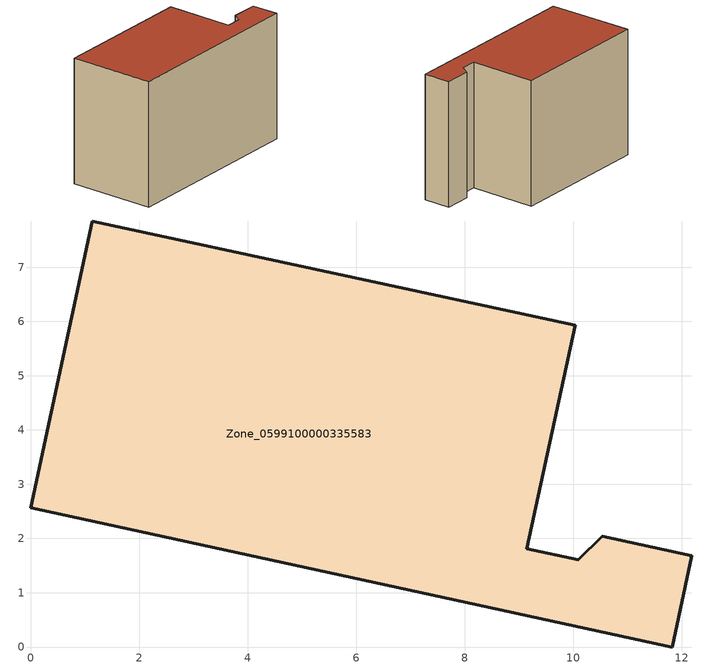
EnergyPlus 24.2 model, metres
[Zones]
Zone_0599100000335583
 floor ground (C_G): 0,2.57 1.13,7.85 10.03,5.93 9.14,1.81 10.09,1.61 10.53,2.04 12.18,1.68 11.82,0 z0
 wall outside (C_F): 1.13,7.85 0,2.57 11.82,0 12.18,1.68 10.53,2.04 10.09,1.61 9.14,1.81 10.03,5.93 1.13,7.85 z0:7.93
 roof outside (C_R): 10.53,2.04 10.09,1.61 9.14,1.81 10.03,5.93 1.13,7.85 0,2.57 11.82,0 12.18,1.68 z7.93
[BUILDING]
Pand.0599100000335583: North Axis=0; Terrain=City; Loads Convergence Tolerance Value=0.04; Temperature Convergence Tolerance Value=0.4; Solar Distribution=FullExterior; Maximum Number of Warmup Days=25; Minimum Number of Warmup Days=1
[Site:Location]
Rotterdam.The.Hague.AP_ZH_NLD Design_Conditions: Latitude=51.96; Longitude=4.45; Time Zone=1; Elevation=-4.5
[SITE:GROUNDTEMPERATURE:BUILDINGSURFACE]
18, 18, 18, 18, 18, 18, 18, 18, 18, 18, 18, 18
[MATERIAL] Thermal Absorptance=0.9; Solar Absorptance=0.7; Visible Absorptance=0.7
Name | Roughness | Thickness | Conductivity | Density | Specific Heat
G.TI.1975-1991 | MediumSmooth | 0.15 | 0.288461 | 540 | 1210
F.TI.1975-1991 | Rough | 0.3 | 0.230769 | 1920 | 840
R.TI.1975-1991 | MediumRough | 0.2 | 0.153846 | 1500 | 1000
[CONSTRUCTION]
C_G: G.TI.1975-1991
C_F: F.TI.1975-1991
C_R: R.TI.1975-1991
[ZONE]
Zone_0599100000335583: Type=1; Multiplier=1; Ceiling Height=Autocalculate; Volume=Autocalculate; Floor Area=autocalculate; Part of Total Floor Area=Yes
[ZONEINFILTRATION:DESIGNFLOWRATE]
Infil_Zone_0599100000335583: Zone or ZoneList or Space or SpaceList=Zone_0599100000335583; Schedule=AlwaysOn; Design Flow Rate Calculation Method=Flow/Area; Flow Rate per Floor Area=0.003; Constant Term Coefficient=1; Temperature Term Coefficient=0; Velocity Term Coefficient=0; Velocity Squared Term Coefficient=0
[HVACTEMPLATE:ZONE:IDEALLOADSAIRSYSTEM]
Zone_0599100000335583: Maximum Heating Supply Air Temperature=50; Minimum Cooling Supply Air Temperature=13; Maximum Heating Supply Air Humidity Ratio=0.0156; Minimum Cooling Supply Air Humidity Ratio=0.0077; Heating Limit=NoLimit; Cooling Limit=NoLimit; Dehumidification Control Type=ConstantSensibleHeatRatio; Cooling Sensible Heat Ratio=0.7; Dehumidification Setpoint=60; Humidification Control Type=None; Humidification Setpoint=30; Outdoor Air Method=None; Outdoor Air Flow Rate per Person=0.00944; Outdoor Air Flow Rate per Zone Floor Area=0; Outdoor Air Flow Rate per Zone=0; Demand Controlled Ventilation Type=None; Outdoor Air Economizer Type=NoEconomizer; Heat Recovery Type=None; Sensible Heat Recovery Effectiveness=0.7; Latent Heat Recovery Effectiveness=0.65
[ZONECONTROL:THERMOSTAT]
ThermostatControl_Zone_0599100000335583: Zone or ZoneList=Zone_0599100000335583; Control Type Schedule=DualSetpointControlType; Control 1=Thermostat_Zone_0599100000335583; Temperature Difference Between Cutout And Setpoint=0
[THERMOSTATSETPOINT:DUALSETPOINT]
Thermostat_Zone_0599100000335583: Heating Setpoint Temperature Schedule=HeatingSetpoint_Zone_0599100000335583; Cooling Setpoint Temperature Schedule=CoolingSetpoint_Zone_0599100000335583
[SCHEDULE:COMPACT]
HeatingSetpoint_Zone_0599100000335583: Through: 12/31, For: AllDays, Until: 24:00, 21
CoolingSetpoint_Zone_0599100000335583: Through: 12/31, For: AllDays, Until: 24:00, 24
DualSetpointControlType: Through: 12/31, For: AllDays, Until: 24:00, 4
AlwaysOn: Through: 12/31, For: AllDays, Until: 24:00, 1
